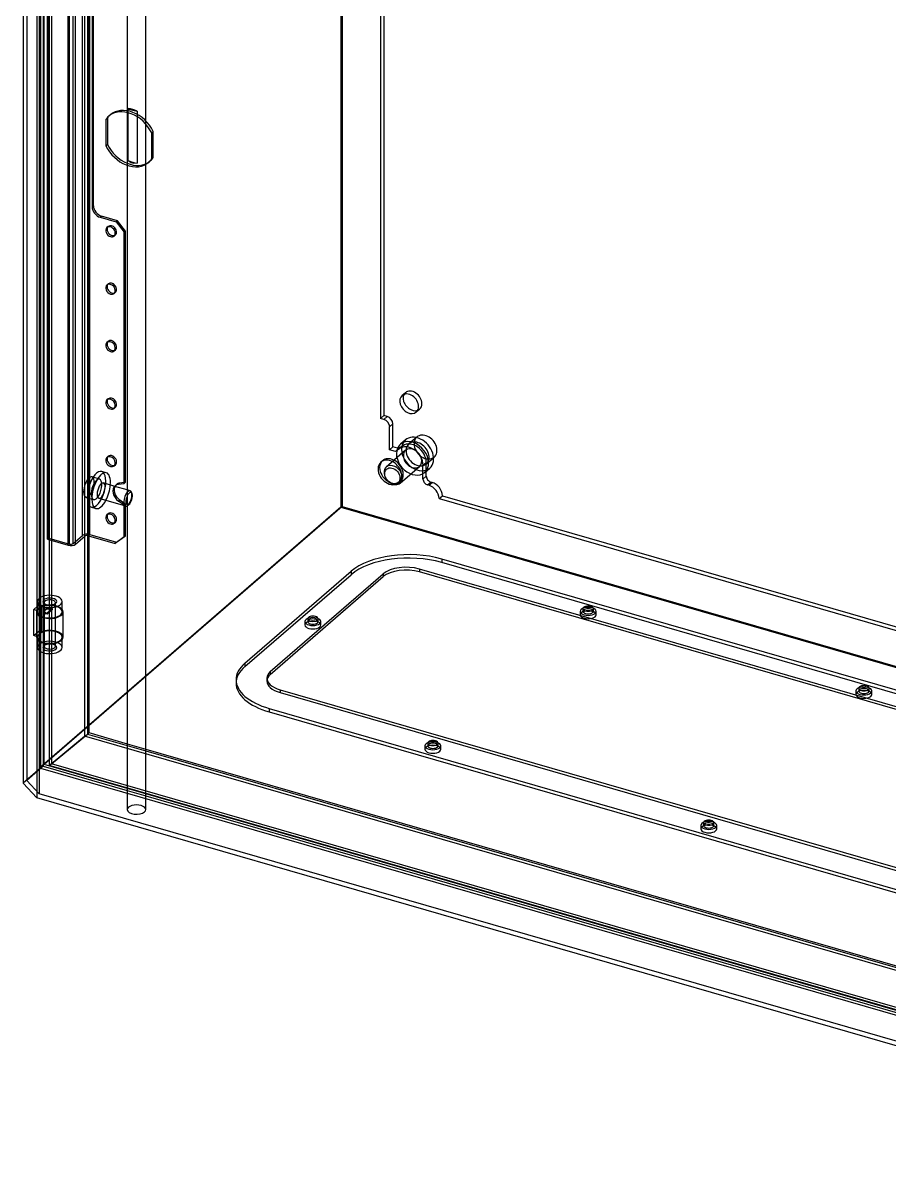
# Model space of a CAD drawing. Extents: x -120 to 520, y -773 to 0.
# Drawn here: x -119.8 to 206.5, y -773.1 to -337.3 of the extents above; entities that cross this region are included whole.
import ezdxf

# ---------------------------------------------------------------- set-up
doc = ezdxf.new("R2010")
doc.units = 0
doc.layers.add('HIDDEN', color=7, linetype='CONTINUOUS')
doc.layers.add('THICK', color=7, linetype='CONTINUOUS')

msp = doc.modelspace()

# ---------------------------------------------------------------- linework, layer by layer
at = {"layer": 'HIDDEN'}
for p, q in [((0, 0), (0, -519.62)), ((16.15, -56.48), (16.15, -485.16)), ((-111.86, -616.65), (-111.86, -99.11)), ((-113.27, -101.82), (-113.27, -617.98)), ((-118.42, -108.52), (-118.42, -622.6)), ((-113.68, -113.6), (-113.68, -627.67)), ((-96.61, -120.06), (-96.61, -605.9)), ((-80.52, -134.04), (-80.52, -370.96)), ((0.44, -134.65), (0.44, -519.4)), ((-73.52, -375.33), (-73.52, -136.06)), ((14.9, -138.82), (14.9, -486.24)), ((-113.5, -553.86), (-113.5, -173.77)), ((-112.23, -174.38), (-112.23, -553.25)), ((-110.54, -531.76), (-110.54, -211.33)), ((-110.04, -531.32), (-110.04, -210.89)), ((-109.98, -210.91), (-109.98, -616.95)), ((-109.07, -211.17), (-109.07, -616.33)), ((-102.25, -533.57), (-102.25, -213.14)), ((-100.88, -533.39), (-100.88, -212.96)), ((-100.02, -533.64), (-100.02, -213.21)), ((-97.38, -530.36), (-97.38, -209.93)), ((-96.52, -530.61), (-96.52, -210.18)), ((-95.55, -209.43), (-95.55, -530.36)), ((-95.15, -530.43), (-95.15, -210)), ((-94.95, -209.49), (-94.95, -530.48)), ((-94.65, -529.99), (-94.65, -209.56)), ((-102.75, -534.01), (-102.75, -213.58)), ((-93.77, -334.67), (-93.77, -406.55)), ((-93.27, -406.12), (-93.27, -334.24)), ((-80.16, -371.05), (-80.16, -369.46)), ((-80.16, -369.46), (-79.81, -369.67)), ((-79.81, -369.67), (-78.95, -370.01)), ((-78.95, -370.01), (-77.91, -370.27)), ((-77.91, -370.27), (-76.79, -370.44)), ((-76.79, -370.44), (-76.77, -370.44)), ((-76.77, -370.44), (-76.77, -372.55)), ((-86.9, -371.85), (-87.5, -372.37)), ((-71.31, -378.64), (-70.71, -378.12)), ((-70.71, -387.96), (-70.71, -378.12)), ((-80.52, -390.1), (-80.52, -625.46)), ((-73.52, -627.48), (-73.52, -390.29)), ((-72.44, -389.75), (-71.84, -389.23)), ((-71.31, -388.48), (-70.71, -387.96)), ((-93.77, -406.55), (-93.27, -406.12)), ((-90.73, -410.46), (-90.23, -410.02)), ((-90.73, -410.46), (-84.67, -412.21)), ((-84.17, -411.77), (-90.23, -410.02)), ((-87.71, -413.89), (-88.21, -414.32)), ((-84.67, -412.21), (-84.17, -411.77)), ((-84.67, -412.21), (-81.64, -416.11)), ((-81.14, -415.68), (-84.17, -411.77)), ((-85.46, -417.5), (-84.96, -417.07)), ((-81.64, -416.11), (-81.14, -415.68)), ((-81.64, -510.73), (-81.64, -416.11)), ((-81.14, -510.3), (-81.14, -415.68)), ((-87.71, -435.54), (-88.21, -435.98)), ((-85.46, -439.15), (-84.96, -438.72)), ((-87.71, -457.19), (-88.21, -457.63)), ((-85.46, -460.8), (-84.96, -460.37)), ((-87.71, -478.84), (-88.21, -479.28)), ((24.29, -476.53), (23.04, -477.61)), ((-85.46, -482.45), (-84.96, -482.02)), ((28.41, -483.81), (29.66, -482.73)), ((14.9, -486.24), (16.15, -485.16)), ((16.2, -486.62), (14.9, -486.24)), ((17.45, -485.54), (16.15, -485.16)), ((16.2, -486.62), (17.45, -485.54)), ((18.36, -489.41), (19.61, -488.33)), ((18.36, -498.07), (18.36, -489.41)), ((19.61, -496.99), (19.61, -488.33)), ((23.3, -496.54), (21.79, -497.62)), ((22.05, -497.63), (23.3, -496.54)), ((24.29, -494.34), (22.39, -495.99)), ((28.6, -493.25), (25.6, -495.85)), ((-87.71, -500.49), (-88.21, -500.93)), ((24.36, -498.25), (17.1, -504.54)), ((18.36, -498.07), (19.61, -496.99)), ((20.54, -498.7), (18.36, -498.07)), ((21.31, -497.48), (19.61, -496.99)), ((20.54, -498.7), (21.79, -497.62)), ((22.05, -497.63), (20.54, -498.7)), ((21.79, -497.62), (21.31, -497.48)), ((32.15, -503.41), (35.15, -500.81)), ((-85.46, -504.1), (-84.96, -503.67)), ((15.68, -502.17), (15.08, -502.69)), ((22.33, -510.59), (29.59, -504.3)), ((30.92, -503.86), (32.17, -502.78)), ((30.92, -509.06), (30.92, -503.86)), ((31.56, -506.57), (33.46, -504.92)), ((32.17, -505.9), (32.17, -502.78)), ((-93.38, -508.41), (-93.85, -508.28)), ((-90.99, -509.1), (-93.38, -508.41)), ((-88.43, -506.72), (-90.16, -506.22)), ((30.92, -509.06), (32.17, -507.97)), ((32.17, -507.97), (32.17, -505.9)), ((-85.17, -511.83), (-89.54, -510.56)), ((-80.52, -513.17), (-85.17, -511.83)), ((-84.63, -511.13), (-85.13, -511.57)), ((-83.83, -511.01), (-83.33, -510.57)), ((-83.83, -511.01), (-81.64, -510.73)), ((-81.14, -510.3), (-83.33, -510.57)), ((-81.64, -510.73), (-81.14, -510.3)), ((-79.44, -513.48), (-80.52, -513.17)), ((-78.72, -514.57), (-78.94, -514.01)), ((21.82, -510.48), (22.42, -509.96)), ((32.65, -511.29), (33.9, -510.21)), ((33.09, -511.41), (32.65, -511.29)), ((33.09, -511.41), (34.34, -510.33)), ((34.34, -510.33), (33.9, -510.21)), ((-96.07, -515.96), (-95.6, -516.1)), ((-95.6, -516.1), (-94.95, -516.29)), ((-94.95, -516.29), (-93.21, -516.79)), ((-91.2, -516.33), (-81.14, -519.23)), ((-83.83, -517.41), (-83.33, -516.97)), ((-81.64, -518.95), (-83.83, -517.41)), ((-83.33, -516.97), (-81.14, -518.52)), ((-81.64, -518.95), (-81.14, -518.52)), ((-81.14, -530.43), (-81.14, -518.52)), ((36.98, -516.44), (38.23, -515.35)), ((36.98, -516.44), (469.13, -641.19)), ((38.23, -515.35), (470.38, -640.1)), ((0, -519.62), (-113.5, -617.91)), ((0.44, -519.4), (-109.98, -615.02)), ((-94.04, -519.67), (-92.31, -520.17)), ((-87.71, -522.15), (-88.21, -522.58)), ((-81.64, -530.86), (-81.64, -518.95)), ((-81.14, -519.23), (-81.11, -519.24)), ((-80.4, -519.06), (-79.91, -518.71)), ((0, -519.62), (519.62, -669.62)), ((0.44, -519.4), (517.98, -668.8)), ((-85.46, -525.75), (-84.96, -525.32)), ((-110.04, -531.32), (-110.54, -531.76)), ((-110.04, -531.32), (-102.25, -533.57)), ((-100.88, -533.39), (-97.38, -530.36)), ((-100.02, -533.64), (-96.52, -530.61)), ((-95.55, -530.36), (-95.55, -605.14)), ((-95.15, -530.43), (-85.11, -533.33)), ((-94.95, -530.48), (-94.95, -604.62)), ((-94.65, -529.99), (-84.61, -532.89)), ((-81.64, -530.86), (-85.11, -533.33)), ((-84.61, -532.89), (-81.14, -530.43)), ((-81.64, -530.86), (-81.14, -530.43)), ((-110.54, -531.76), (-102.75, -534.01)), ((-85.11, -533.33), (-84.61, -532.89)), ((466.65, -662.99), (37.97, -539.24)), ((37.97, -539.24), (37.97, -540.53)), ((-36.18, -578.45), (3.82, -543.81)), ((3.82, -543.81), (3.82, -545.11)), ((462.56, -667.98), (29.55, -542.98)), ((29.55, -542.98), (29.55, -544.02)), ((462.56, -669.02), (29.55, -544.02)), ((466.65, -664.28), (37.97, -540.53)), ((-36.18, -579.75), (3.82, -545.11)), ((-26.61, -581.62), (15.89, -544.81)), ((-26.61, -582.66), (15.89, -545.85)), ((15.89, -544.81), (15.89, -545.85)), ((-112.23, -553.25), (-112.23, -556.95)), ((-115.73, -558.17), (-114.36, -556.98)), ((-114.36, -555.21), (-114.36, -559.1)), ((-114.36, -556.98), (-113.73, -556.44)), ((-113.73, -556.44), (-113.73, -566.31)), ((-112.34, -556.84), (-113.73, -556.44)), ((-113.5, -556.51), (-113.5, -553.86)), ((-113.5, -570.26), (-113.5, -556.51)), ((-112.67, -557.09), (-112.34, -557.19)), ((-112.67, -566.62), (-112.67, -557.09)), ((-112.34, -557.19), (-112.34, -556.84)), ((-112.23, -556.95), (-112.23, -570.79)), ((-111.83, -555.96), (-111.42, -556.25)), ((-111.81, -555.64), (-111.81, -558.76)), ((-109.26, -557.73), (-109.26, -558.08)), ((-108.71, -557.89), (-109.26, -557.73)), ((-107.99, -556.25), (-107.58, -555.96)), ((-107.61, -572.09), (-107.61, -555.64)), ((-105.06, -559.1), (-105.06, -555.21)), ((-115.73, -568.05), (-115.73, -558.17)), ((-115.73, -558.17), (-114.36, -558.57)), ((-114.71, -559.1), (-114.71, -568.63)), ((-114.36, -558.92), (-114.67, -558.82)), ((-114.67, -558.82), (-114.67, -568.35)), ((-114.36, -558.57), (-114.34, -558.57)), ((-114.34, -558.92), (-114.36, -558.92)), ((-114.34, -558.57), (-114.34, -558.92)), ((-111.81, -559.1), (-111.81, -572.09)), ((-111.26, -559.81), (-111.26, -559.46)), ((-111.26, -559.46), (-110.71, -559.62)), ((-110.71, -559.97), (-111.26, -559.81)), ((-109.98, -558.99), (-110.71, -559.62)), ((-109.98, -559.34), (-110.71, -559.97)), ((-110.71, -559.62), (-110.71, -559.97)), ((-108.71, -557.89), (-109.98, -558.99)), ((-108.71, -558.24), (-109.98, -559.34)), ((-109.26, -558.08), (-108.71, -558.24)), ((-108.71, -558.24), (-108.71, -557.89)), ((-104.71, -568.63), (-104.71, -559.1)), ((-12.51, -561.72), (-12.51, -562.76)), ((-8.61, -562.76), (-8.61, -561.72)), ((90.17, -558.93), (90.17, -560.22)), ((91.22, -557.89), (91.22, -558.93)), ((95.12, -558.93), (95.12, -557.89)), ((96.17, -560.22), (96.17, -558.93)), ((-115.73, -568.05), (-113.73, -566.31)), ((-113.73, -566.31), (-112.67, -566.62)), ((-13.56, -562.76), (-13.56, -564.06)), ((-7.56, -564.06), (-7.56, -562.76)), ((-114.71, -568.34), (-115.73, -568.05)), ((-114.67, -568.35), (-114.71, -568.34)), ((-114.36, -568.63), (-114.36, -569.55)), ((-114.36, -569.55), (-114.36, -572.53)), ((-113.5, -573.87), (-113.5, -570.26)), ((-112.23, -570.79), (-112.23, -574.48)), ((-105.06, -569.55), (-105.06, -568.63)), ((-105.06, -572.53), (-105.06, -569.55)), ((-113.5, -617.91), (-113.5, -573.87)), ((-112.23, -574.48), (-112.23, -617.24)), ((-111.42, -571.49), (-111.83, -571.78)), ((-107.58, -571.78), (-107.99, -571.49)), ((-36.18, -578.45), (-36.18, -579.75)), ((-26.61, -581.62), (-26.61, -582.66)), ((-39.53, -584.7), (-39.53, -586)), ((-27.95, -584.12), (-27.95, -585.16)), ((195.15, -587.89), (195.15, -588.93)), ((199.05, -588.93), (199.05, -587.89)), ((-22.95, -588.45), (381.46, -705.19)), ((-22.95, -588.45), (-22.95, -589.49)), ((-22.95, -589.49), (410.06, -714.49)), ((194.1, -588.93), (194.1, -590.22)), ((200.1, -590.22), (200.1, -588.93)), ((-27.03, -595.53), (381.46, -713.45)), ((-27.03, -595.53), (-27.03, -596.83)), ((-27.03, -596.83), (381.46, -714.75)), ((-109.07, -616.33), (-95.55, -605.14)), ((-94.95, -604.62), (-95.55, -605.14)), ((-95.55, -605.14), (-80.52, -609.48)), ((-94.95, -604.62), (-80.52, -608.79)), ((-109.98, -616.95), (-96.61, -605.9)), ((389.23, -746.15), (-96.61, -605.9)), ((-80.52, -608.79), (-73.52, -610.81)), ((-80.52, -609.48), (-73.52, -611.51)), ((31.67, -609.59), (31.67, -610.89)), ((32.72, -608.55), (32.72, -609.59)), ((36.62, -609.59), (36.62, -608.55)), ((37.67, -610.89), (37.67, -609.59)), ((-73.52, -610.81), (381.46, -742.15)), ((-73.52, -611.51), (381.46, -742.85)), ((-113.27, -617.98), (-119.77, -623.61)), ((-112.23, -617.24), (-118.42, -622.6)), ((-113.27, -617.98), (-113.5, -617.91)), ((-113.27, -617.98), (402.88, -766.98)), ((-112.23, -617.24), (-80.52, -626.39)), ((-109.98, -615.02), (-111.86, -616.65)), ((405.68, -766.05), (-111.86, -616.65)), ((-109.07, -616.33), (-109.98, -616.95)), ((382.59, -759.15), (-109.98, -616.95)), ((381.46, -757.93), (-109.07, -616.33)), ((-113.68, -627.67), (-118.42, -622.6)), ((-80.52, -625.46), (-80.52, -633.64)), ((-80.52, -626.39), (-73.52, -628.41)), ((-73.52, -633.64), (-73.52, -627.48)), ((384.5, -771.48), (-113.68, -627.67)), ((-73.52, -628.41), (401.84, -765.64)), ((135.6, -639.59), (135.6, -640.89)), ((136.65, -638.55), (136.65, -639.59)), ((140.55, -639.59), (140.55, -638.55)), ((141.6, -640.89), (141.6, -639.59))]:
    msp.add_line(p, q, dxfattribs=at)
for centre, major_axis, ratio, start_param, end_param in [((-79.37, -380.54), (7.53, -8.69), 0.75, 1.2302, 3.141593), ((-78.47, -379.76), (-7.53, 8.69), 0.75, -1.028307, -0.685837), ((-79.37, -380.54), (7.53, -8.69), 0.75, -3.141593, -3.095563), ((-79.37, -380.54), (7.53, -8.69), 0.75, -0.046029, 0), ((-79.37, -380.54), (7.53, -8.69), 0.75, 0, 0.197249), ((-90.73, -407.43), (2.29, -2.65), 0.75, -2.427868, -0.857072), ((-90.23, -406.99), (-2.29, 2.65), 0.75, 0.713724, 2.284521), ((-86.84, -415.91), (-1.37, 1.59), 0.75, -3.141593, 0), ((-86.34, -415.48), (-1.37, 1.59), 0.75, 0, 0.211555), ((-86.34, -415.48), (-1.37, 1.59), 0.75, 3.141593, 6.283185), ((-86.84, -415.91), (-1.37, 1.59), 0.75, 0, 2.284521), ((-86.34, -415.48), (-1.37, 1.59), 0.75, 0.211555, 2.284521), ((-86.84, -415.91), (-1.37, 1.59), 0.75, 2.284521, 3.141593), ((-86.34, -415.48), (-1.37, 1.59), 0.75, 2.284521, 2.930038), ((-86.34, -415.48), (-1.37, 1.59), 0.75, 2.930038, 3.141593), ((-86.34, -437.13), (-1.37, 1.59), 0.75, 0.211555, 2.284521), ((-86.84, -437.56), (-1.37, 1.59), 0.75, 3.141593, 6.283185), ((-86.34, -437.13), (-1.37, 1.59), 0.75, 0, 0.211555), ((-86.34, -437.13), (-1.37, 1.59), 0.75, 3.141593, 6.283185), ((-86.84, -437.56), (-1.37, 1.59), 0.75, 0, 2.284521), ((-86.84, -437.56), (-1.37, 1.59), 0.75, 2.284521, 3.141593), ((-86.34, -437.13), (-1.37, 1.59), 0.75, 2.284521, 2.930038), ((-86.34, -437.13), (-1.37, 1.59), 0.75, 2.930038, 3.141593), ((-86.84, -459.21), (-1.37, 1.59), 0.75, 0, 2.284521), ((-86.34, -458.78), (-1.37, 1.59), 0.75, 0.211555, 2.284521), ((-86.84, -459.21), (-1.37, 1.59), 0.75, 3.141593, 6.283185), ((-86.34, -458.78), (-1.37, 1.59), 0.75, 0, 0.211555), ((-86.34, -458.78), (-1.37, 1.59), 0.75, 3.141593, 6.283185), ((-86.84, -459.21), (-1.37, 1.59), 0.75, 2.284521, 3.141593), ((-86.34, -458.78), (-1.37, 1.59), 0.75, 2.284521, 2.930038), ((-86.34, -458.78), (-1.37, 1.59), 0.75, 2.930038, 3.141593), ((-86.84, -480.86), (-1.37, 1.59), 0.75, 0, 2.284521), ((-86.34, -480.43), (-1.37, 1.59), 0.75, 0.211555, 2.284521), ((-86.84, -480.86), (-1.37, 1.59), 0.75, 3.141593, 6.283185), ((-86.34, -480.43), (-1.37, 1.59), 0.75, 0, 0.211555), ((-86.34, -480.43), (-1.37, 1.59), 0.75, 3.141593, 6.283185), ((25.73, -480.71), (-2.68, 3.1), 0.75, 0, 3.141593), ((25.73, -480.71), (-2.68, 3.1), 0.75, -2.427868, 0), ((26.98, -479.63), (-2.68, 3.1), 0.75, 0, 3.141593), ((26.98, -479.63), (-2.68, 3.1), 0.75, -2.427868, 0), ((-86.84, -480.86), (-1.37, 1.59), 0.75, 2.284521, 3.141593), ((-86.34, -480.43), (-1.37, 1.59), 0.75, 2.284521, 2.930038), ((-86.34, -480.43), (-1.37, 1.59), 0.75, 2.930038, 3.141593), ((25.73, -480.71), (-2.68, 3.1), 0.75, -3.141593, -2.427868), ((26.98, -479.63), (-2.68, 3.1), 0.75, -3.141593, -2.427868), ((16.2, -488.78), (-1.64, 1.89), 0.75, -2.427868, -0.857072), ((17.45, -487.7), (-1.64, 1.89), 0.75, -2.427868, -0.857072), ((31.88, -497.03), (3.27, -3.78), 0.75, 0, 3.141593), ((26.98, -501.28), (4.58, -5.29), 0.75, 3.141593, 3.49011), ((25.73, -502.36), (-3.93, 4.54), 0.75, -2.427868, -0.071674), ((26.98, -501.28), (4.58, -5.29), 0.75, 0.172625, 3.141593), ((28.88, -499.63), (4.58, -5.29), 0.75, -3.141593, -2.427868), ((26.98, -501.28), (-3.93, 4.54), 0.75, -2.427868, -0.071674), ((28.88, -499.63), (4.58, -5.29), 0.75, 0, 3.141593), ((28.88, -499.63), (3.27, -3.78), 0.75, -3.141593, -2.427868), ((28.88, -499.63), (3.27, -3.78), 0.75, 0, 3.141593), ((31.88, -497.03), (3.27, -3.78), 0.75, -3.141593, -2.427868), ((31.88, -497.03), (3.27, -3.78), 0.75, -2.427868, 0), ((-86.84, -502.51), (-1.37, 1.59), 0.75, 0, 2.284521), ((-86.34, -502.08), (-1.37, 1.59), 0.75, 0.211555, 2.284521), ((-86.84, -502.51), (-1.37, 1.59), 0.75, 3.141593, 6.283185), ((-86.34, -502.08), (-1.37, 1.59), 0.75, 0, 0.211555), ((-86.34, -502.08), (-1.37, 1.59), 0.75, -3.141593, 0), ((19.05, -506.06), (3.37, -3.89), 0.75, 0, 3.141593), ((26.98, -501.28), (4.58, -5.29), 0.75, -2.793075, 0), ((28.88, -499.63), (4.58, -5.29), 0.75, -2.427868, 0), ((26.98, -501.28), (2.62, -3.02), 0.75, 3.141593, 3.855317), ((26.98, -501.28), (2.62, -3.02), 0.75, -2.427868, 0), ((26.98, -501.28), (2.62, -3.02), 0.75, 0, 3.141593), ((28.88, -499.63), (3.27, -3.78), 0.75, -2.427868, 0), ((-86.84, -502.51), (-1.37, 1.59), 0.75, 2.284521, 3.141593), ((-86.34, -502.08), (-1.37, 1.59), 0.75, 2.284521, 2.930038), ((-86.34, -502.08), (-1.37, 1.59), 0.75, 2.930038, 3.141593), ((18.45, -506.58), (3.37, -3.89), 0.75, -3.141593, -2.427868), ((18.45, -506.58), (3.37, -3.89), 0.75, -2.427868, 0), ((19.05, -506.06), (3.37, -3.89), 0.75, -3.141593, -2.427868), ((19.05, -506.06), (3.37, -3.89), 0.75, -2.427868, 0), ((18.45, -506.58), (3.37, -3.89), 0.75, 0, 3.141593), ((19.71, -507.57), (2.62, -3.02), 0.75, 3.141593, 3.855317), ((19.71, -507.57), (2.62, -3.02), 0.75, 0, 3.141593), ((-94.96, -512.12), (1.11, 3.84), 0.433013, 0.584529, 2.158799), ((-94.96, -512.12), (1.11, 3.84), 0.433013, -3.141593, 0), ((-92.1, -512.95), (1.94, 6.73), 0.433013, 0, 1.539962), ((-94.96, -512.12), (1.11, 3.84), 0.433013, 0, 0.584529), ((-92.1, -512.95), (1.11, 3.84), 0.433013, 0, 2.158799), ((-92.1, -512.95), (1.94, 6.73), 0.433013, 3.141593, 6.283185), ((-90.37, -513.45), (1.94, 6.73), 0.433013, 0, 2.158799), ((-92.1, -512.95), (1.11, 3.84), 0.433013, -3.141593, 0), ((-90.37, -513.45), (1.94, 6.73), 0.433013, -1.127885, 0), ((19.71, -507.57), (2.62, -3.02), 0.75, -2.427868, 0), ((32.65, -509.56), (-1.31, 1.51), 0.75, 0.713724, 2.284521), ((26.98, -501.28), (4.58, -5.29), 0.75, 0, 0.172625), ((33.9, -508.47), (-1.31, 1.51), 0.75, 0.713724, 2.284521), ((-94.96, -512.12), (1.11, 3.84), 0.433013, 2.158799, 3.141593), ((-92.1, -512.95), (1.94, 6.73), 0.433013, 1.539962, 2.158799), ((-90.37, -513.45), (0.83, 2.88), 0.433013, 0, 2.158799), ((-90.37, -513.45), (0.83, 2.88), 0.433013, -3.141593, 0), ((-90.37, -513.45), (1.94, 6.73), 0.433013, -2.013707, -1.127885), ((-82.51, -514.59), (2.62, -3.02), 0.75, 3.141593, 5.033414), ((-82.01, -514.16), (-2.62, 3.02), 0.75, 0.110463, 1.891822), ((-82.51, -514.59), (2.62, -3.02), 0.75, 2.67722, 3.141593), ((-82.01, -514.16), (-2.62, 3.02), 0.75, 0, 0.110463), ((-82.01, -514.16), (-2.62, 3.02), 0.75, -0.464373, 0), ((-80.27, -516.36), (0.83, 2.88), 0.433013, 0.750461, 2.158799), ((-80.27, -516.36), (0.83, 2.88), 0.433013, 0, 0.750461), ((-79.81, -516.5), (0.68, 2.36), 0.433013, -0.501093, 1.205051), ((-80.27, -516.36), (0.83, 2.88), 0.433013, -2.6405, -0.501093), ((-80.27, -516.36), (0.83, 2.88), 0.433013, -0.501093, 0), ((33.09, -515.31), (-2.95, 3.4), 0.75, -2.427868, -0.857072), ((34.34, -514.23), (-2.95, 3.4), 0.75, -2.427868, -0.857072), ((-92.1, -512.95), (1.94, 6.73), 0.433013, 2.158799, 2.777636), ((-92.1, -512.95), (1.11, 3.84), 0.433013, 2.158799, 3.141593), ((-90.37, -513.45), (1.94, 6.73), 0.433013, 2.158799, 3.141593), ((-90.37, -513.45), (1.94, 6.73), 0.433013, -3.141593, -2.013707), ((-90.37, -513.45), (0.83, 2.88), 0.433013, 2.158799, 3.141593), ((-80.27, -516.36), (0.83, 2.88), 0.433013, 2.158799, 2.331243), ((-80.27, -516.36), (0.83, 2.88), 0.433013, 2.331243, 3.113131), ((-79.81, -516.5), (0.68, 2.36), 0.433013, 1.205051, 2.158799), ((-79.81, -516.5), (0.68, 2.36), 0.433013, 2.158799, 3.112547), ((-79.81, -516.5), (0.68, 2.36), 0.433013, -2.6405, -0.501093), ((-92.1, -512.95), (1.94, 6.73), 0.433013, 2.777636, 3.141593), ((-86.84, -524.17), (-1.37, 1.59), 0.75, 0, 2.284521), ((-86.34, -523.73), (-1.37, 1.59), 0.75, 0.211555, 2.284521), ((-86.84, -524.17), (-1.37, 1.59), 0.75, 3.141593, 6.283185), ((-86.34, -523.73), (-1.37, 1.59), 0.75, 0, 0.211555), ((-86.34, -523.73), (-1.37, 1.59), 0.75, -3.141593, 0), ((-80.27, -516.36), (0.83, 2.88), 0.433013, 3.113131, 3.141593), ((-80.27, -516.36), (0.83, 2.88), 0.433013, -3.141593, -2.716049), ((-79.81, -516.5), (0.68, 2.36), 0.433013, 3.112547, 3.642686), ((-80.27, -516.36), (0.83, 2.88), 0.433013, -2.716049, -2.6405), ((-86.84, -524.17), (-1.37, 1.59), 0.75, 2.284521, 3.141593), ((-86.34, -523.73), (-1.37, 1.59), 0.75, 2.284521, 2.930038), ((-86.34, -523.73), (-1.37, 1.59), 0.75, 2.930038, 3.141593), ((-95.65, -530.86), (-2, 0), 0.5, -2.094395, -0.523599), ((-95.65, -530.86), (-1, 0), 0.5, -2.094395, -0.523599), ((-101.75, -533.14), (-2, 0), 0.5, 1.047198, 2.617994), ((-101.75, -533.14), (-1, 0), 0.5, 1.047198, 2.617994), ((25.47, -550.06), (25, 0), 0.5, 1.047198, 2.617994), ((25.47, -551.36), (25, 0), 0.5, 1.047198, 2.617994), ((24.55, -547.31), (10, 0), 0.5, 1.047198, 2.617994), ((24.55, -548.35), (10, 0), 0.5, 1.047198, 2.617994), ((-109.71, -555.21), (-4.65, 0), 0.5, -1.511945, 0), ((-109.71, -555.21), (-4.65, 0), 0.5, -3.141593, -1.511945), ((-109.71, -555.21), (-4.65, 0), 0.5, 0, 1.047198), ((-109.71, -558.76), (4.65, 0), 0.5, 2.173382, 3.062606), ((-109.71, -559.1), (-5, 0), 0.5, -1.516069, -0.935116), ((-109.71, -555.21), (-2.6, 0), 0.5, -1.465409, 0.61548), ((-109.71, -559.1), (-4.65, 0), 0.5, -3.141593, -0.968211), ((-109.71, -555.21), (-4.65, 0), 0.5, 1.047198, 1.511945), ((-109.71, -555.21), (-2.6, 0), 0.5, 0.61548, 1.047198), ((-109.71, -555.64), (-2.1, 0), 0.5, -1.440188, 0), ((-109.71, -555.64), (-2.1, 0), 0.5, 0, 0.455472), ((-109.71, -558.76), (-2.1, 0), 0.5, -1.440188, 0), ((-109.71, -555.64), (-2.1, 0), 0.5, 0.455472, 0.61548), ((-109.71, -555.64), (-2.1, 0), 0.5, 0.61548, 1.047198), ((-109.71, -555.21), (-2.6, 0), 0.5, 1.047198, 1.465409), ((-109.71, -555.64), (-2.1, 0), 0.5, 1.047198, 2.526113), ((-109.71, -555.21), (-2.6, 0), 0.5, 2.526113, 4.817776), ((-109.71, -555.64), (-2.1, 0), 0.5, -3.141593, -1.440188), ((-109.71, -555.21), (-4.65, 0), 0.5, 1.511945, 3.141593), ((-109.71, -555.21), (-2.6, 0), 0.5, 1.465409, 2.526113), ((-109.71, -559.1), (-5, 0), 0.5, -2.765209, -1.516069), ((-109.71, -558.76), (-2.1, 0), 0.5, -1.78455, -1.440188), ((-109.71, -555.64), (-2.1, 0), 0.5, 2.526113, 2.686121), ((-109.71, -555.64), (-2.1, 0), 0.5, 2.686121, 3.141593), ((93.17, -558.93), (3, 0), 0.5, 0, 3.141593), ((93.17, -557.89), (-1.95, 0), 0.5, -2.094395, 0), ((93.17, -557.89), (-1.95, 0), 0.5, 3.141593, 4.18879), ((-109.71, -559.1), (-5, 0), 0.5, -0.112082, 0), ((-109.71, -559.1), (-5, 0), 0.5, 0, 1.516069), ((-109.71, -559.1), (-4.65, 0), 0.5, -0.078987, 0), ((-109.71, -559.1), (-4.65, 0), 0.5, 0, 1.511945), ((-109.71, -559.1), (-2.1, 0), 0.5, -1.78455, 0), ((-109.71, -558.76), (-2.1, 0), 0.5, 0, 0.737353), ((-109.71, -559.1), (-2.1, 0), 0.5, 0, 0.737353), ((-109.71, -559.1), (-4.65, 0), 0.5, 1.511945, 3.141593), ((-109.71, -559.1), (-5, 0), 0.5, 1.516069, 3.141593), ((-109.71, -559.1), (-5, 0), 0.5, -3.141593, -2.765209), ((-10.56, -562.76), (3, 0), 0.5, 0, 3.141593), ((-10.56, -561.72), (-1.95, 0), 0.5, -2.094395, 0), ((-10.56, -561.72), (-1.95, 0), 0.5, 0, 3.141593), ((-10.56, -562.76), (-1.95, 0), 0.5, -2.094395, 0), ((-10.56, -561.72), (-1.95, 0), 0.5, 3.141593, 4.18879), ((-10.56, -562.76), (-1.95, 0), 0.5, 3.141593, 4.18879), ((93.17, -560.22), (3, 0), 0.5, 0, 3.141593), ((93.17, -558.93), (3, 0), 0.5, 3.141593, 4.18879), ((93.17, -560.22), (3, 0), 0.5, 3.141593, 4.18879), ((93.17, -557.89), (-1.95, 0), 0.5, 0, 3.141593), ((93.17, -558.93), (-1.95, 0), 0.5, -2.094395, 0), ((93.17, -558.93), (-1.95, 0), 0.5, 0, 3.141593), ((93.17, -558.93), (3, 0), 0.5, -2.094395, 0), ((93.17, -560.22), (3, 0), 0.5, -2.094395, 0), ((93.17, -558.93), (-1.95, 0), 0.5, 3.141593, 4.18879), ((-109.71, -568.63), (-4.65, 0), 0.5, -3.141593, 0), ((-109.71, -568.63), (-5, 0), 0.5, -3.141593, -0.935116), ((-10.56, -564.06), (3, 0), 0.5, 0, 3.141593), ((-10.56, -562.76), (3, 0), 0.5, 3.141593, 4.18879), ((-10.56, -564.06), (3, 0), 0.5, 3.141593, 4.18879), ((-10.56, -562.76), (-1.95, 0), 0.5, 0, 3.141593), ((-10.56, -562.76), (3, 0), 0.5, -2.094395, 0), ((-10.56, -564.06), (3, 0), 0.5, -2.094395, 0), ((-109.71, -568.63), (-5, 0), 0.5, -0.112082, 0), ((-109.71, -568.63), (-5, 0), 0.5, 0, 1.516069), ((-109.71, -568.63), (-4.65, 0), 0.5, 0, 1.047198), ((-109.71, -572.53), (-4.65, 0), 0.5, -3.141593, 0), ((-109.71, -568.63), (-4.65, 0), 0.5, 1.047198, 3.141593), ((-109.71, -568.63), (-5, 0), 0.5, 1.516069, 3.141593), ((-109.71, -572.53), (-4.65, 0), 0.5, 0, 1.047198), ((-109.71, -572.53), (-2.6, 0), 0.5, -0.61548, 1.047198), ((-109.71, -572.53), (-4.65, 0), 0.5, 1.047198, 1.511945), ((-109.71, -572.53), (-2.6, 0), 0.5, -0.759252, -0.61548), ((-109.71, -572.09), (-2.1, 0), 0.5, -0.61548, 0), ((-109.71, -572.09), (-2.1, 0), 0.5, 0, 1.047198), ((-109.71, -572.53), (-2.6, 0), 0.5, -1.465409, -0.759252), ((-109.71, -572.09), (-2.1, 0), 0.5, -1.228464, -0.61548), ((-109.71, -572.53), (-2.6, 0), 0.5, 1.047198, 3.757072), ((-109.71, -572.09), (-2.1, 0), 0.5, 1.047198, 3.141593), ((-109.71, -572.09), (-2.1, 0), 0.5, -1.440188, -1.228464), ((-109.71, -572.09), (-2.1, 0), 0.5, -1.913128, -1.440188), ((-109.71, -572.53), (-2.6, 0), 0.5, -2.382341, -1.465409), ((-109.71, -572.53), (-4.65, 0), 0.5, 1.511945, 3.141593), ((-109.71, -572.09), (-2.1, 0), 0.5, -2.526113, -1.913128), ((-109.71, -572.09), (-2.1, 0), 0.5, -3.141593, -2.526113), ((-109.71, -572.53), (-2.6, 0), 0.5, -2.526113, -2.382341), ((-14.53, -584.7), (25, 0), 0.5, 2.617994, 3.141593), ((-14.53, -586), (25, 0), 0.5, 2.617994, 3.141593), ((-17.95, -584.12), (10, 0), 0.5, 2.617994, 3.141593), ((-17.95, -585.16), (10, 0), 0.5, 2.617994, 3.141593), ((-14.53, -584.7), (25, 0), 0.5, 3.141593, 4.18879), ((-14.53, -586), (25, 0), 0.5, 3.141593, 4.18879), ((-17.95, -584.12), (10, 0), 0.5, 3.141593, 4.18879), ((-17.95, -585.16), (10, 0), 0.5, 3.141593, 4.18879), ((197.1, -588.93), (3, 0), 0.5, 0, 3.141593), ((197.1, -587.89), (-1.95, 0), 0.5, -2.094395, 0), ((197.1, -587.89), (-1.95, 0), 0.5, 0, 3.141593), ((197.1, -588.93), (-1.95, 0), 0.5, -2.094395, 0), ((197.1, -587.89), (-1.95, 0), 0.5, 3.141593, 4.18879), ((197.1, -588.93), (-1.95, 0), 0.5, 3.141593, 4.18879), ((197.1, -590.22), (3, 0), 0.5, 0, 3.141593), ((197.1, -588.93), (3, 0), 0.5, 3.141593, 4.18879), ((197.1, -590.22), (3, 0), 0.5, 3.141593, 4.18879), ((197.1, -588.93), (-1.95, 0), 0.5, 0, 3.141593), ((197.1, -588.93), (3, 0), 0.5, -2.094395, 0), ((197.1, -590.22), (3, 0), 0.5, -2.094395, 0), ((34.67, -609.59), (3, 0), 0.5, 0, 3.141593), ((34.67, -610.89), (3, 0), 0.5, 0, 3.141593), ((34.67, -609.59), (3, 0), 0.5, 3.141593, 4.18879), ((34.67, -608.55), (-1.95, 0), 0.5, -2.094395, 0), ((34.67, -608.55), (-1.95, 0), 0.5, 0, 3.141593), ((34.67, -609.59), (-1.95, 0), 0.5, -2.094395, 0), ((34.67, -609.59), (-1.95, 0), 0.5, 0, 3.141593), ((34.67, -609.59), (3, 0), 0.5, -2.094395, 0), ((34.67, -608.55), (-1.95, 0), 0.5, 3.141593, 4.18879), ((34.67, -609.59), (-1.95, 0), 0.5, 3.141593, 4.18879), ((34.67, -610.89), (3, 0), 0.5, 3.141593, 4.18879), ((34.67, -610.89), (3, 0), 0.5, -2.094395, 0), ((-77.02, -633.64), (3.5, 0), 0.5, 0, 3.141593), ((-77.02, -633.64), (3.5, 0), 0.5, 3.141593, 5.759587), ((-77.02, -633.64), (3.5, 0), 0.5, -0.523599, 0), ((138.6, -639.59), (3, 0), 0.5, 0, 3.141593), ((138.6, -639.59), (3, 0), 0.5, 3.141593, 4.18879), ((138.6, -640.89), (3, 0), 0.5, 2.69376, 3.141593), ((138.6, -640.89), (3, 0), 0.5, 1.837458, 2.69376), ((138.6, -638.55), (-1.95, 0), 0.5, -2.094395, 0), ((138.6, -638.55), (-1.95, 0), 0.5, 0, 3.141593), ((138.6, -639.59), (-1.95, 0), 0.5, -0.56207, 0), ((138.6, -639.59), (-1.95, 0), 0.5, 0, 3.141593), ((138.6, -639.59), (-1.95, 0), 0.5, -2.094395, -0.56207), ((138.6, -639.59), (3, 0), 0.5, -2.094395, 0), ((138.6, -640.89), (3, 0), 0.5, 1.304135, 1.837458), ((138.6, -640.89), (3, 0), 0.5, 0.447832, 1.304135), ((138.6, -638.55), (-1.95, 0), 0.5, 3.141593, 4.18879), ((138.6, -639.59), (-1.95, 0), 0.5, -2.579523, -2.094395), ((138.6, -639.59), (-1.95, 0), 0.5, 3.141593, 3.703662), ((138.6, -640.89), (3, 0), 0.5, 0, 0.447832), ((138.6, -640.89), (3, 0), 0.5, -3.141593, -2.094395), ((138.6, -640.89), (3, 0), 0.5, -2.094395, 0)]:
    msp.add_ellipse(centre, major_axis=major_axis, ratio=ratio, start_param=start_param, end_param=end_param, dxfattribs=at)
msp.add_ellipse((19.38, -507.86), major_axis=(2.18, -2.51), ratio=0.75, dxfattribs=at)
at = {"layer": 'THICK'}
for p, q in [((-119.77, -107.45), (-119.77, -623.61)), ((-114.61, -112.99), (-114.61, -629.14)), ((-88.63, -373.64), (-88.03, -373.12)), ((-88.63, -373.64), (-88.63, -383.48)), ((-88.03, -373.12), (-88.03, -382.96)), ((-80.52, -370.96), (-80.52, -390.1)), ((-80.16, -389.09), (-80.16, -371.05)), ((-76.77, -372.55), (-76.77, -390.07)), ((-73.52, -390.29), (-73.52, -375.33)), ((-71.31, -388.48), (-71.31, -378.64)), ((-88.63, -383.48), (-88.03, -382.96)), ((-79.84, -389.42), (-80.16, -389.09)), ((-79.04, -389.89), (-79.84, -389.42)), ((-78.54, -390.04), (-79.04, -389.89)), ((-77.99, -390.12), (-78.54, -390.04)), ((-76.81, -390.07), (-77.99, -390.12)), ((-76.77, -390.07), (-76.81, -390.07)), ((-114.61, -629.14), (-119.77, -623.61)), ((384.22, -773.14), (-114.61, -629.14))]:
    msp.add_line(p, q, dxfattribs=at)
for centre, major_axis, start_param, end_param in [((-79.97, -381.06), (7.53, -8.69), 1.2302, 3.141593), ((-79.97, -381.06), (7.53, -8.69), -3.141593, -2.944343), ((-79.37, -380.54), (7.53, -8.69), -3.095563, -2.944343), ((-79.97, -381.06), (7.53, -8.69), -1.911393, 0), ((-79.37, -380.54), (7.53, -8.69), -1.911393, -0.046029), ((-78.47, -379.76), (-7.53, 8.69), 2.113286, 2.455756), ((-79.97, -381.06), (7.53, -8.69), 0, 0.197249)]:
    msp.add_ellipse(centre, major_axis=major_axis, ratio=0.75, start_param=start_param, end_param=end_param, dxfattribs=at)

doc.saveas('drawing.dxf')
